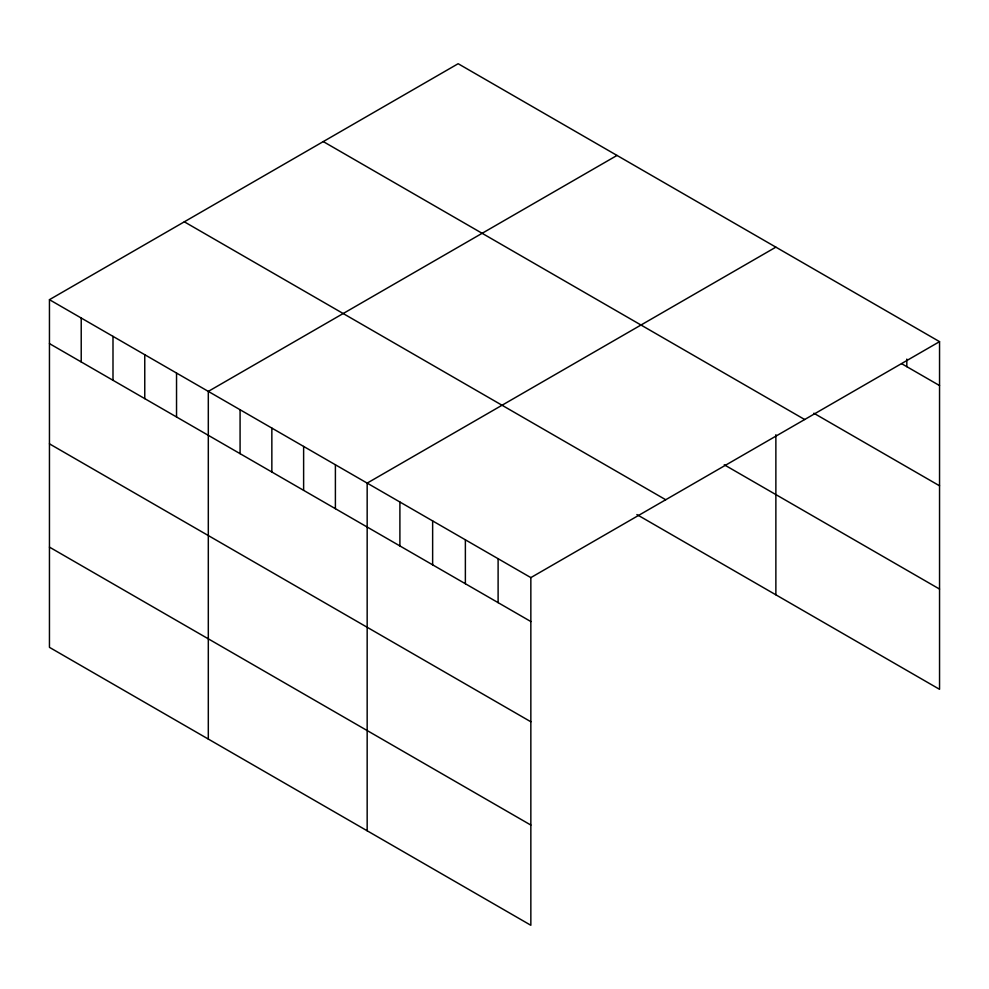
<?xml version="1.0" encoding="UTF-8"?>
<svg xmlns="http://www.w3.org/2000/svg" width="989" height="989" viewBox="0 0 989 989"><rect width="100%" height="100%" fill="white"/><g stroke="black" fill="none" stroke-linecap="round" stroke-linejoin="round"><path stroke-width="1.48" d="M49.45 299.679L530.846 577.613L530.846 925.284L49.45 647.35L49.45 299.679L458.154 63.716L939.55 341.65L939.55 689.321L636.879 514.564M617.012 155.434L208.308 391.397L208.308 739.067M775.871 247.151L367.166 483.114L367.166 830.785M530.846 577.613L939.55 341.65M901.572 363.643L939.55 385.562M813.848 413.229L939.55 485.809M323.279 141.588L804.675 419.521M724.245 464.781L939.55 589.073M184.325 221.82L665.721 499.742M49.45 343.603L530.846 621.537M49.45 443.838L530.846 721.772M49.45 547.115L530.846 825.049M906.814 359.094L906.814 366.672M775.871 434.715L775.871 594.822M498.11 558.711L498.11 602.635M465.374 539.821L465.374 583.733M432.638 520.919L432.638 564.83M399.902 502.016L399.902 545.94M335.395 464.768L335.395 508.692M303.623 446.435L303.623 490.346M271.851 428.089L271.851 472M240.08 409.743L240.08 453.667M176.537 373.063L176.537 416.975M144.765 354.717L144.765 398.629M112.993 336.371L112.993 380.283M81.222 318.025L81.222 361.949"/></g></svg>
